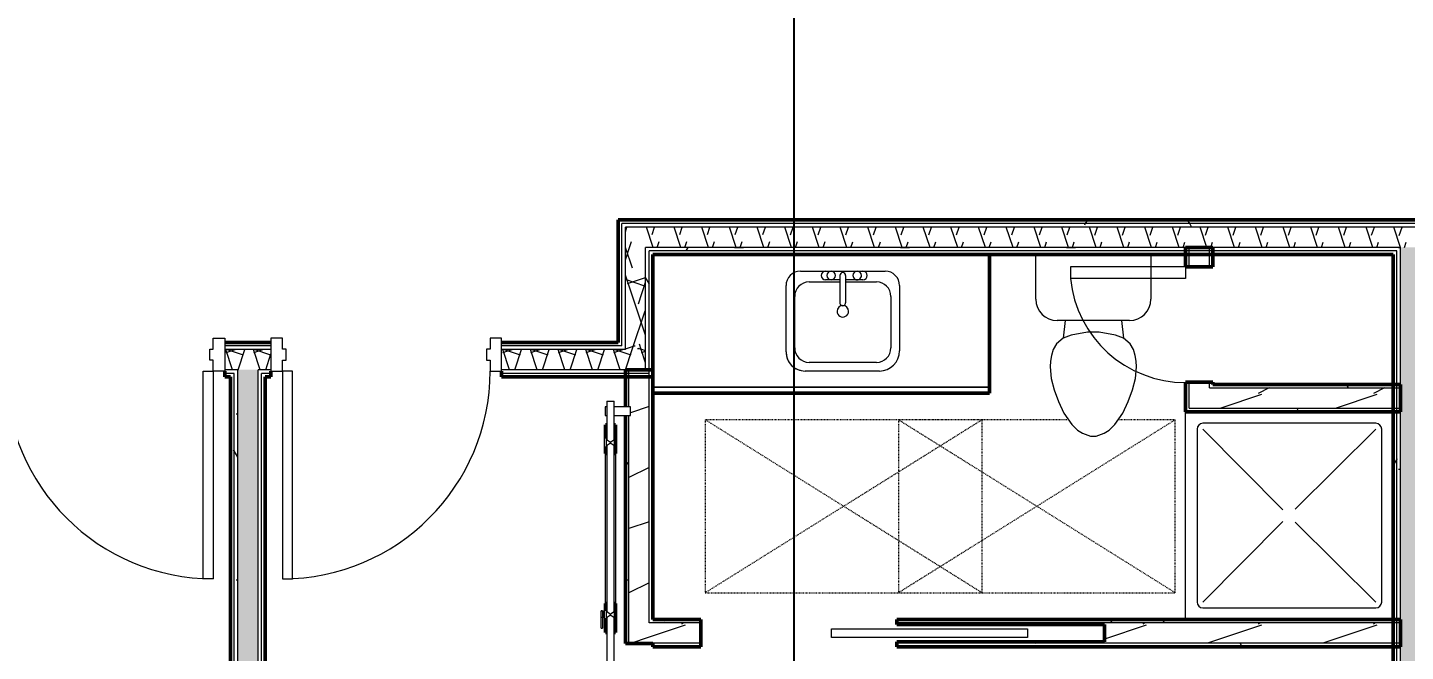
# Model space of a CAD drawing. Extents: x -4294 to -464, y 9706 to 12475.
# Drawn here: x -2752.9 to -2514, y 11574.8 to 11683 of the extents above; entities that cross this region are included whole.
import ezdxf

# ---------------------------------------------------------------- set-up
doc = ezdxf.new("R2010")
doc.units = 0
doc.linetypes.add('Dash', pattern=[0.25, 0.125, -0.125])
for name, color, linetype, lineweight in [('0-1', 7, 'Continuous', 5), ('0-2', 50, 'Continuous', 13), ('A-DOOR', 31, 'Continuous', 13), ('A-DOOR-1', 7, 'Continuous', 9), ('A-DOOR-2', 90, 'Continuous', 20), ('A-DOOR-3', 50, 'Continuous', 13), ('A-DOOR-4', 250, 'Continuous', 50), ('A-DOOR-5', 31, 'Continuous', 20), ('A-DOOR-6', 31, 'Continuous', 9), ('A-DOOR-FRAM', 31, 'Continuous', 20), ('A-GENM-HDLN-1', 7, 'Dash', 9), ('A-WALL', 113, 'Continuous', 13), ('A-WALL-2', 250, 'Continuous', 50), ('A-WALL-3', 50, 'Continuous', 13), ('A-WALL-PATT-1', 7, 'Continuous', 9), ('A-WALL-PATT-2', 8, 'Continuous', 9), ('A-WALL-PATT-5', 111, 'Continuous', 9), ('I-WALL-1', 2, 'Continuous', 50), ('P-SANR-FIXT-1', 7, 'Continuous', 9), ('Q-CASE-1', 250, 'Continuous', 50), ('Q-CASE-2', 7, 'Continuous', 9)]:
    doc.layers.add(name, color=color, linetype=linetype, lineweight=lineweight)
doc.styles.add('Century Gothic_B', font='Gothicb.ttf', dxfattribs={"height": 11.25})
doc.dimstyles.new('OD__1__Tol__', dxfattribs={"dimscale": 12, "dimtxt": 11.746893, "dimasz": 1.25, "dimexe": 0.9375, "dimexo": 0.625, "dimgap": 0.15625, "dimtad": 1, "dimdec": 0, "dimzin": 3, "dimdsep": 46, "dimlunit": 4, "dimtxsty": 'Century Gothic_B', "dimblk1": 'OBLIQUE', "dimblk2": 'OBLIQUE', "dimsah": 1, "dimcen": 0.09, "dimdle": 0.9375, "dimazin": 0, "dimtfac": 1, "dimtdec": 4, "dimtix": 1, "dimtmove": 0, "dimatfit": 3, "dimfxl": 1, "dimtvp": 1, "dimtfill": 1, "dimfrac": 2, "dimtolj": 1, "dimtzin": 0, "dimarcsym": 2})
pattern_1 = [(0, (0, 0), (38.4, 9.6), [1.584, -27.216, 1.584, -27.216, -153.6]), (0, (0, 0), (38.4, 9.6), [-57.6, 1.584, -56.016, 1.584, -27.216, -67.2]), (0, (0, 0), (38.4, 9.6), [-144, 1.584, -17.616, 1.584, -46.416]), (120, (14.4, 4.8), (-27.513844, 28.4553755), [1.584, -27.216, 1.584, -27.216, -153.6]), (120, (14.4, 4.8), (-27.513844, 28.4553755), [-57.6, 1.584, -56.016, 1.584, -27.216, -67.2]), (120, (14.4, 4.8), (-27.513844, 28.4553755), [-144, 1.584, -17.616, 1.584, -46.416]), (240, (19.2, 24), (-10.886156, -38.0553755), [1.584, -27.216, 1.584, -27.216, -153.6]), (240, (19.2, 24), (-10.886156, -38.0553755), [-57.6, 1.584, -56.016, 1.584, -27.216, -67.2]), (240, (19.2, 24), (-10.886156, -38.0553755), [-144, 1.584, -17.616, 1.584, -46.416])]
pattern_2 = [(216.87, (7.997, 19.992), (59.9755286, 39.9843071), [9.996, -89.964]), (206.565, (19.992, 13.994), (-19.991807, -19.992219), [22.352, -22.352]), (198.435, (19.992, 3.998), (-39.983821, -19.991955), [12.644, -50.576])]
pattern_3 = [(161.57, (0.6, 0.6), (-4.80033747, -0.00041462), [0, -34.152, 3.792, 0]), (18.43, (-0.6, 0.6), (-4.80033747, 0.00041462), [0, -34.152, 3.792, 0]), (108.43, (0.6, 0.6), (2.39913218, -12.00105099), [11.382, -26.562]), (71.57, (-0.6, 0.6), (2.39913218, 12.00105099), [11.382, -26.562])]

# ---------------------------------------------------------------- blocks, each defined once
blk = doc.blocks.new('Pocket_Door_2385 - 34_ x 80_-1722096-FLOOR PLAN - 2ND FLOOR')
at = {"layer": 'A-DOOR-2'}
for p, q in [((-39.67, -0.75), (-39.67, 0.75)), ((-39.67, 0.75), (-5.67, 0.75)), ((-5.67, 0.75), (-5.67, -0.75)), ((-5.67, -0.75), (-39.67, -0.75))]:
    blk.add_line(p, q, dxfattribs=at)
blk = doc.blocks.new('M_Sink Vanity-Square - 500 x 440mm-1372835-FLOOR PLAN - 2ND FLOOR')
at = {"layer": 'P-SANR-FIXT-1'}
for p, q in [((-5.72, 10.23), (7.14, 10.23)), ((-5.72, 10.23), (7.14, 10.23)), ((-5.22, 8.73), (6.46, 8.73)), ((-9.22, -4.59), (-9.22, 6.73)), ((-9.22, -4.59), (-9.22, 6.73)), ((-7.72, -2.72), (-7.72, 6.23)), ((8.96, 6.23), (8.96, -2.72)), ((10.46, 6.91), (10.46, -4.59)), ((10.46, 6.91), (10.46, -4.59)), ((0.12, -6.33), (0.12, -1.59)), ((1.12, -6.33), (1.12, -1.59)), ((7.96, -7.09), (-6.72, -7.09)), ((7.96, -7.09), (-6.72, -7.09)), ((0.12, -5.22), (-5.22, -5.22)), ((-2.88, -5.59), (0.12, -5.59)), ((3.62, -7.09), (-2.88, -7.09)), ((6.46, -5.22), (1.12, -5.22)), ((1.12, -5.59), (3.62, -5.59))]:
    blk.add_line(p, q, dxfattribs=at)
for centre, radius, start, end in [((-5.72, 6.73), 3.5, 90, 180), ((-5.72, 6.73), 3.5, 90, 180), ((7.14, 6.91), 3.32, 0, 90), ((7.14, 6.91), 3.32, 360, 90), ((-5.22, 6.23), 2.5, 90, 180), ((6.46, 6.23), 2.5, 360, 90), ((0.62, -0.13), 1, 360, 180), ((0.62, -0.13), 1, 180, 0), ((0.62, -1.59), 0.5, 360, 180), ((-6.72, -4.59), 2.5, 180, 270), ((-6.72, -4.59), 2.5, 180, 270), ((-5.22, -2.72), 2.5, 180, 270), ((6.46, -2.72), 2.5, 270, 360), ((7.96, -4.59), 2.5, 270, 0), ((7.96, -4.59), 2.5, 270, 0), ((-2.88, -6.34), 0.75, 90, 270), ((-1.88, -6.34), 0.75, 360, 180), ((-1.88, -6.34), 0.75, 180, 0), ((0.62, -6.33), 0.5, 180, 0), ((2.62, -6.34), 0.75, 0, 180), ((2.62, -6.34), 0.75, 180, 0), ((3.62, -6.34), 0.75, 270, 90)]:
    blk.add_arc(centre, radius, start, end, dxfattribs=at)
blk = doc.blocks.new('Toilet-Domestic-3D - Toilet-Domestic-3D-1352612-FLOOR PLAN - 2ND FLOOR')
at = {"layer": 'P-SANR-FIXT-1'}
for p, q in [((-9.98, 11.75), (-9.98, 19.48)), ((9.98, 19.48), (9.98, 11.75)), ((6.25, 8.02), (-6.25, 8.02)), ((-4.86, 8.02), (-5.21, 5)), ((4.86, 8.02), (5.21, 5)), ((-5.21, 5), (-6.4, 4)), ((-3.84, 5.5), (-5.21, 5)), ((-1, 6), (-3.84, 5.5)), ((1, 6), (-1, 6)), ((3.84, 5.5), (1, 6)), ((5.21, 5), (3.84, 5.5)), ((6.4, 4), (5.21, 5)), ((-6.97, 3), (-7.24, 2)), ((-6.4, 4), (-6.97, 3)), ((6.97, 3), (6.4, 4)), ((7.24, 2), (6.97, 3)), ((-7.41, 1), (-7.5, 0)), ((-7.24, 2), (-7.41, 1)), ((7.41, 1), (7.24, 2)), ((7.5, 0), (7.41, 1)), ((-7.5, 0), (-7.33, -1.99)), ((-7.33, -1.99), (-6.79, -4)), ((6.79, -4), (7.33, -1.99)), ((7.33, -1.99), (7.5, 0)), ((-6.79, -4), (-6.06, -6)), ((6.06, -6), (6.79, -4)), ((-6.06, -6), (-5.13, -8)), ((5.13, -8), (6.06, -6)), ((-5.13, -8), (-3.74, -10)), ((3.74, -10), (5.13, -8)), ((-3.74, -10), (-2.74, -11)), ((-2.74, -11), (-1.87, -11.5)), ((-1.87, -11.5), (-0.5, -12)), ((0.5, -12), (1.87, -11.5)), ((1.87, -11.5), (2.74, -11)), ((2.74, -11), (3.74, -10)), ((-0.5, -12), (0.5, -12))]:
    blk.add_line(p, q, dxfattribs=at)
for centre, start, end in [((-6.25, 11.75), 180, 270), ((6.25, 11.75), 270, 360)]:
    blk.add_arc(centre, 3.73, start, end, dxfattribs=at)
blk = doc.blocks.new('OD_CW_Base Cabinet - OD_CW_Base Cabinet-V75-FLOOR PLAN - 2ND FLOOR')
at = {"layer": 'Q-CASE-1'}
for p, q in [((59.14, 0), (59.14, 24)), ((0.74, 0), (59.14, 0))]:
    blk.add_line(p, q, dxfattribs=at)
at = {"layer": 'Q-CASE-2'}
for p, q in [((59.14, 24), (59.14, 1)), ((0.74, 1), (59.14, 1)), ((59.14, 1), (0.74, 1)), ((59.14, 0), (0.74, 0)), ((59.14, 1), (59.14, 0))]:
    blk.add_line(p, q, dxfattribs=at)
blk = doc.blocks.new('Shower Base-3D - 36_ x 36_-V46-FLOOR PLAN - 2ND FLOOR')
at = {"layer": 'P-SANR-FIXT-1'}
for p, q in [((-18, -18), (-18, 18)), ((-16, 15), (-16, -15)), ((15, 16), (-15, 16)), ((-1.13, 0.98), (-15, 15)), ((1.01, 1.11), (15, 15)), ((16, -15), (16, 15)), ((-1.12, -1), (-15, -15)), ((0.97, -1.14), (15, -15)), ((-15, -16), (15, -16))]:
    blk.add_line(p, q, dxfattribs=at)
for centre, start, end in [((-15, 15), 90, 180), ((15, 15), 360, 90), ((-15, -15), 180, 270), ((15, -15), 270, 0)]:
    blk.add_arc(centre, 1, start, end, dxfattribs=at)
blk = doc.blocks.new('Interior_barn_door_18732 - Interior_barn_door_18732-1655839-FLOOR PLAN - 2ND FLOOR')
at = {"layer": 'A-DOOR-1'}
for p, q in [((-23.69, -6), (-23.69, -6.07)), ((-23.44, -6.07), (-23.69, -6.07)), ((-23.69, -6.07), (-23.62, -6.07)), ((-23.63, -6.32), (-23.63, -6.57)), ((-23.59, -6.32), (-23.59, -6.57)), ((-23.56, -6.32), (-22.49, -6.32)), ((-22.49, -6.57), (-23.56, -6.57)), ((-22.69, -6.07), (-23.44, -6.07)), ((-23.32, -6.07), (-23.32, -6.32)), ((-23.32, -6.07), (-23.32, -6.32)), ((-22.82, -6.32), (-22.82, -6.07)), ((-22.82, -6.32), (-22.82, -6.07)), ((-22.44, -6.07), (-22.69, -6.07)), ((-22.51, -6.07), (-22.44, -6.07)), ((-22.49, -6.32), (-22.49, -6.57)), ((-22.44, -6.07), (-22.44, -6)), ((-20.62, -6.57), (-20.62, -6.32))]:
    blk.add_line(p, q, dxfattribs=at)
for points in [[(-23.63, -6.32), (-23.62, -6.32), (-23.6, -6.32), (-23.58, -6.32)], [(-23.58, -6.57), (-23.6, -6.57), (-23.62, -6.57), (-23.63, -6.57)]]:
    blk.add_open_spline(points, degree=3, dxfattribs=at)
for points, knots in [([(-22.49, -6.32), (-22.05, -6.32), (-21.63, -6.32), (-21.29, -6.32), (-20.97, -6.32), (-20.65, -6.32), (-20.61, -6.32), (-20.63, -6.32), (-20.63, -6.32)], [-0.722227, -0.722227, -0.722227, -0.722227, -0.6854273, -0.6485379, -0.6054888, -0.5563887, -0.4969616, -0.4885654, -0.4885654, -0.4885654, -0.4885654]), ([(-20.63, -6.57), (-20.63, -6.57), (-20.61, -6.57), (-20.65, -6.57), (-20.97, -6.57), (-21.29, -6.57), (-21.63, -6.57), (-22.05, -6.57), (-22.49, -6.57)], [0.4885654, 0.4885654, 0.4885654, 0.4885654, 0.4969616, 0.5563887, 0.6054888, 0.6485379, 0.6854273, 0.722227, 0.722227, 0.722227, 0.722227])]:
    blk.add_open_spline(points, degree=3, knots=knots, dxfattribs=at)
at = {"layer": 'A-DOOR-3'}
for p, q in [((-57.5, -1.47), (-59, -1.47)), ((-59, -1.47), (-59, -4.32)), ((-57.5, -4.32), (-57.5, -1.47)), ((20, -1.47), (18.5, -1.47)), ((18.5, -1.47), (18.5, -4.32)), ((20, -4.32), (20, -1.47)), ((-53.24, -4.32), (-60, -4.32)), ((-60, -4.95), (-60, -4.32)), ((-53.29, -4.23), (-52.82, -4.98)), ((-53.29, -4.23), (-52.79, -4.23)), ((-52.79, -4.23), (-52.29, -4.23)), ((-52.76, -4.98), (-52.29, -4.23)), ((-23.44, -4.32), (-52.35, -4.32)), ((-50.9, -4.07), (-24.9, -4.07)), ((-23.5, -4.23), (-23.03, -4.98)), ((-23.5, -4.23), (-23, -4.23)), ((-23, -4.23), (-22.5, -4.23)), ((-22.97, -4.98), (-22.5, -4.23)), ((21, -4.32), (-22.56, -4.32)), ((21, -4.32), (21, -4.95)), ((-60, -5.57), (-60, -4.95)), ((-60, -5.57), (-53.23, -5.57)), ((-59, -5.57), (-59, -5.85)), ((-59, -5.85), (-57.5, -5.85)), ((-57.5, -5.85), (-57.5, -5.57)), ((-53.56, -5.67), (-53.56, -6)), ((-52.06, -5.67), (-53.56, -5.67)), ((-52.06, -6), (-53.56, -6)), ((-52.82, -4.92), (-53.29, -5.67)), ((-52.29, -5.67), (-52.76, -4.92)), ((-52.35, -5.57), (-23.44, -5.57)), ((-52.06, -6), (-52.06, -5.67)), ((-24.9, -5.82), (-50.9, -5.82)), ((-23.73, -6), (-23.73, -5.67)), ((-22.23, -5.67), (-23.73, -5.67)), ((-22.23, -6), (-23.73, -6)), ((-23.03, -4.92), (-23.5, -5.67)), ((-22.5, -5.67), (-22.97, -4.92)), ((-22.56, -5.57), (21, -5.57)), ((-22.23, -5.67), (-22.23, -6)), ((18.5, -5.57), (18.5, -5.85)), ((18.5, -5.85), (20, -5.85)), ((20, -5.85), (20, -5.57)), ((21, -4.95), (21, -5.57))]:
    blk.add_line(p, q, dxfattribs=at)
at = {"layer": 'A-DOOR-4'}
for p, q in [((-50.9, -4.07), (-55.9, -4.07)), ((-55.9, -4.07), (-55.9, -4.32)), ((-50.9, -4.33), (-50.9, -4.07)), ((-19.9, -4.07), (-24.9, -4.07)), ((-24.9, -4.07), (-24.9, -4.33)), ((-19.9, -4.34), (-19.9, -4.07)), ((-55.9, -5.57), (-55.9, -5.82)), ((-55.9, -5.82), (-53.56, -5.82)), ((-52.06, -5.82), (-50.9, -5.82)), ((-50.9, -5.82), (-50.9, -5.57)), ((-24.9, -5.57), (-24.9, -5.82)), ((-24.9, -5.82), (-23.73, -5.82)), ((-22.23, -5.82), (-19.9, -5.82)), ((-19.9, -5.82), (-19.9, -5.55))]:
    blk.add_line(p, q, dxfattribs=at)
blk = doc.blocks.new('Single-Flush - CLOSET-1720159-FLOOR PLAN - 2ND FLOOR')
at = {"layer": 'A-DOOR-1'}
blk.add_arc((10, 2.37), 20.07, 95.7201, 180, dxfattribs=at)
at = {"layer": 'A-DOOR-2'}
for p, q in [((8, 2.37), (8, 22.34)), ((10, 22.34), (8, 22.34)), ((10, 2.37), (10, 22.34)), ((10, 2.37), (8, 2.37))]:
    blk.add_line(p, q, dxfattribs=at)
blk = doc.blocks.new('ADA Clearances - 30_x48_-V47-FLOOR PLAN - 2ND FLOOR')
at = {"layer": 'A-GENM-HDLN-1'}
for p, q in [((15, -24), (-15, 24)), ((-15, -24), (15, 24)), ((15, 24), (-15, 24)), ((-15, 24), (-15, 14.12)), ((15, -24), (15, 24)), ((-15, 5.48), (-15, -24)), ((-15, -24), (15, -24))]:
    blk.add_line(p, q, dxfattribs=at)
blk = doc.blocks.new('ADA Clearances - 30_x48_-V14-FLOOR PLAN - 2ND FLOOR')
at = {"layer": 'A-GENM-HDLN-1'}
for p, q in [((15, -24), (-15, 24)), ((-15, -24), (15, 24)), ((15, 24), (-15, 24)), ((-15, 24), (-15, -24)), ((15, -24), (15, 24)), ((-15, -24), (15, -24))]:
    blk.add_line(p, q, dxfattribs=at)
blk = doc.blocks.new('CTR - 1st Phase - Unit Layouts_rvt-1-FLOOR PLAN - 2ND FLOOR')
at = {"layer": 'A-WALL-PATT-1'}
h = blk.add_hatch(dxfattribs=at)
h.set_pattern_fill('FP_1', color=256, style=0, pattern_type=2)
h.set_pattern_definition(pattern_1)
h.paths.add_polyline_path([(-2648.65, 11536.77), (-2648.65, 11538.19), (-2649.27, 11538.19), (-2649.27, 11536.77)], flags=0)
h.paths.add_polyline_path([(-2648.74, 11539.69), (-2648.65, 11539.69), (-2648.65, 11540.19), (-2649.27, 11540.19), (-2649.27, 11539.69)], flags=0)
h.paths.add_polyline_path([(-2649.27, 11576.19), (-2648.65, 11576.19), (-2648.65, 11615.69), (-2649.27, 11615.69), (-2649.27, 11579.73)], flags=0)
h.paths.add_polyline_path([(-2648.65, 11617.19), (-2648.65, 11623.64), (-2649.27, 11623.64), (-2649.27, 11617.19), (-2648.73, 11617.19)], flags=0)
h = blk.add_hatch(dxfattribs=at)
h.set_pattern_fill('FP_1', color=256, style=0, pattern_type=2)
h.set_pattern_definition(pattern_1)
h.paths.add_polyline_path([(-2645.15, 11536.77), (-2644.52, 11536.77), (-2644.52, 11540.19), (-2645.15, 11540.19), (-2645.15, 11536.88)], flags=0)
h.paths.add_polyline_path([(-2645.15, 11579.73), (-2644.52, 11579.73), (-2644.52, 11623.64), (-2645.15, 11623.64), (-2645.15, 11616.04)], flags=0)
h = blk.add_hatch(dxfattribs=at)
h.set_pattern_fill('FP_1', color=256, style=0, pattern_type=2)
h.set_pattern_definition(pattern_1)
h.paths.add_polyline_path([(-2540.14, 11620.48), (-2516.12, 11620.5), (-2516.12, 11621.1), (-2548, 11621.1), (-2548, 11620.48)], flags=0)
h = blk.add_hatch(dxfattribs=at)
h.set_pattern_fill('FP_1', color=256, style=0, pattern_type=2)
h.set_pattern_definition(pattern_1)
h.paths.add_polyline_path([(-2540.14, 11616.35), (-2516.12, 11616.37), (-2516.12, 11616.98), (-2552.12, 11616.98), (-2552.12, 11616.35), (-2548, 11616.35)], flags=0)
h = blk.add_hatch(dxfattribs=at)
h.set_pattern_fill('FP_1', color=256, style=0, pattern_type=2)
h.set_pattern_definition(pattern_1)
h.paths.add_polyline_path([(-2644.52, 11579.73), (-2636.2, 11579.73), (-2636.2, 11580.35), (-2644.52, 11580.35)], flags=0)
h.paths.add_polyline_path([(-2558.75, 11579.73), (-2516.12, 11579.73), (-2516.12, 11580.35), (-2602.2, 11580.35), (-2602.2, 11579.73), (-2566.2, 11579.73)], flags=0)
h = blk.add_hatch(dxfattribs=at)
h.set_pattern_fill('FP_1', color=256, style=0, pattern_type=2)
h.set_pattern_definition(pattern_1)
h.paths.add_polyline_path([(-2517.6, 11575.6), (-2516.12, 11575.6), (-2516.12, 11576.23), (-2602.2, 11576.23), (-2602.2, 11575.6), (-2535.6, 11575.6)], flags=0)
h.paths.add_polyline_path([(-2636.2, 11575.6), (-2636.2, 11576.23), (-2644.52, 11576.19), (-2644.52, 11575.6), (-2636.32, 11575.6)], flags=0)
at = {"layer": 'A-WALL-PATT-2'}
h = blk.add_hatch(dxfattribs=at)
h.set_pattern_fill('FP_2', color=256, style=0, pattern_type=2)
h.set_pattern_definition(pattern_2)
h.paths.add_polyline_path([(-2551.5, 11620.48), (-2548, 11620.48), (-2548, 11621.48), (-2551.5, 11621.48), (-2551.5, 11621.1)], flags=0)
h.paths.add_polyline_path([(-2551.08, 11641.48), (-2548, 11641.48), (-2548, 11643.61), (-2551.5, 11643.61), (-2551.5, 11641.48)], flags=0)
h = blk.add_hatch(dxfattribs=at)
h.set_pattern_fill('FP_2', color=256, style=0, pattern_type=2)
h.set_pattern_definition(pattern_2)
h.paths.add_polyline_path([(-2648.65, 11536.14), (-2645.15, 11536.14), (-2645.15, 11540.19), (-2648.65, 11540.19), (-2648.65, 11539.69), (-2648.37, 11539.69), (-2648.37, 11538.19), (-2648.65, 11538.19), (-2648.65, 11536.77)], flags=0)
h.paths.add_polyline_path([(-2648.65, 11576.19), (-2645.15, 11576.23), (-2645.15, 11623.64), (-2648.65, 11623.64), (-2648.65, 11617.19), (-2648.37, 11617.19), (-2648.37, 11615.69), (-2648.65, 11615.69)], flags=0)
h = blk.add_hatch(dxfattribs=at)
h.set_pattern_fill('FP_2', color=256, style=0, pattern_type=2)
h.set_pattern_definition(pattern_2)
h.paths.add_polyline_path([(-2516.12, 11616.98), (-2516.12, 11620.48), (-2551.5, 11620.48), (-2551.5, 11616.98), (-2540.14, 11616.98)], flags=0)
h = blk.add_hatch(dxfattribs=at)
h.set_pattern_fill('FP_2', color=256, style=0, pattern_type=2)
h.set_pattern_definition(pattern_2)
h.paths.add_polyline_path([(-2645.15, 11576.19), (-2636.2, 11576.23), (-2636.2, 11579.73), (-2645.15, 11579.73), (-2645.15, 11576.23)], flags=0)
h.paths.add_polyline_path([(-2559.19, 11576.23), (-2516.12, 11576.23), (-2516.12, 11579.73), (-2602.2, 11579.73), (-2602.2, 11579.48), (-2566.2, 11579.48), (-2566.2, 11576.48), (-2602.2, 11576.48), (-2602.2, 11576.23), (-2566.2, 11576.23)], flags=0)
at = {"layer": 'A-WALL-2'}
for p, q in [((-2552.12, 11644.86), (-2552.12, 11641.48)), ((-2547.37, 11644.86), (-2552.12, 11644.86)), ((-2547.37, 11641.48), (-2547.37, 11644.86)), ((-2552.12, 11641.48), (-2547.37, 11641.48)), ((-2649.27, 11623.64), (-2649.27, 11617.19)), ((-2644.52, 11623.64), (-2649.27, 11623.64)), ((-2644.52, 11580.35), (-2644.52, 11623.64)), ((-2552.12, 11621.48), (-2552.12, 11621.1)), ((-2547.37, 11621.48), (-2552.12, 11621.48)), ((-2552.12, 11621.1), (-2552.12, 11616.98)), ((-2547.37, 11621.1), (-2547.37, 11621.48)), ((-2514.87, 11621.1), (-2547.37, 11621.1)), ((-2514.87, 11616.35), (-2514.87, 11621.1)), ((-2649.27, 11615.69), (-2649.27, 11576.19)), ((-2552.12, 11616.98), (-2552.12, 11616.35)), ((-2552.12, 11616.35), (-2514.87, 11616.35)), ((-2636.2, 11580.35), (-2644.52, 11580.35)), ((-2636.2, 11575.6), (-2636.2, 11580.35)), ((-2514.87, 11580.35), (-2602.2, 11580.35)), ((-2602.2, 11580.35), (-2602.2, 11579.48)), ((-2602.2, 11579.48), (-2566.2, 11579.48)), ((-2566.2, 11579.48), (-2566.2, 11576.48)), ((-2514.87, 11575.6), (-2514.87, 11580.35)), ((-2649.27, 11576.19), (-2644.52, 11576.19)), ((-2644.52, 11576.19), (-2644.52, 11575.6)), ((-2644.52, 11575.6), (-2636.2, 11575.6)), ((-2566.2, 11576.48), (-2602.2, 11576.48)), ((-2602.2, 11576.48), (-2602.2, 11575.6)), ((-2602.2, 11575.6), (-2514.87, 11575.6))]:
    blk.add_line(p, q, dxfattribs=at)
at = {"layer": 'A-WALL-3'}
for p, q in [((-2551.5, 11641.48), (-2551.5, 11644.86)), ((-2548, 11641.48), (-2548, 11644.86)), ((-2648.65, 11617.19), (-2648.65, 11623.64)), ((-2645.15, 11579.73), (-2645.15, 11623.64)), ((-2551.5, 11621.1), (-2551.5, 11621.48)), ((-2551.5, 11620.48), (-2551.5, 11621.1)), ((-2551.5, 11616.98), (-2551.5, 11620.48)), ((-2548, 11621.1), (-2548, 11621.48)), ((-2548, 11620.48), (-2548, 11621.1)), ((-2548, 11620.48), (-2514.87, 11620.48)), ((-2648.65, 11576.19), (-2648.65, 11615.69)), ((-2551.5, 11616.98), (-2514.87, 11616.98)), ((-2644.52, 11579.73), (-2645.15, 11579.73)), ((-2636.2, 11579.73), (-2644.52, 11579.73)), ((-2514.87, 11579.73), (-2602.2, 11579.73)), ((-2636.2, 11576.23), (-2644.52, 11576.23)), ((-2644.52, 11576.23), (-2644.52, 11576.19)), ((-2514.87, 11576.23), (-2602.2, 11576.23))]:
    blk.add_line(p, q, dxfattribs=at)
at = {"layer": '0-2'}
for name, p in [('OD_CW_Base Cabinet - OD_CW_Base Cabinet-V75-FLOOR PLAN - 2ND FLOOR', (-2645.26, 11619.61)), ('Toilet-Domestic-3D - Toilet-Domestic-3D-1352612-FLOOR PLAN - 2ND FLOOR', (-2568.12, 11624.14)), ('Shower Base-3D - 36_ x 36_-V46-FLOOR PLAN - 2ND FLOOR', (-2534.12, 11598.35))]:
    blk.add_blockref(name, p, dxfattribs=at)
for name, p, rotation in [('Single-Flush - CLOSET-1720159-FLOOR PLAN - 2ND FLOOR', (-2549.75, 11631.48), 89.99999999998904), ('M_Sink Vanity-Square - 500 x 440mm-1372835-FLOOR PLAN - 2ND FLOOR', (-2610.95, 11633.65), 180), ('Interior_barn_door_18732 - Interior_barn_door_18732-1655839-FLOOR PLAN - 2ND FLOOR', (-2646.9, 11558.19), 270.0000000000049), ('ADA Clearances - 30_x48_-V14-FLOOR PLAN - 2ND FLOOR', (-2611.42, 11599.98), 269.9999999999969), ('ADA Clearances - 30_x48_-V47-FLOOR PLAN - 2ND FLOOR', (-2577.92, 11599.98), 269.9999999999969), ('Pocket_Door_2385 - 34_ x 80_-1722096-FLOOR PLAN - 2ND FLOOR', (-2619.2, 11577.98), 180)]:
    blk.add_blockref(name, p, dxfattribs=dict(at, rotation=rotation))
blk = doc.blocks.new('HOLLOW METAL - UNIT DOOR-1759144-FLOOR PLAN - 2ND FLOOR')
at = {"layer": 'A-DOOR-5'}
for p, q in [((18, 38.25), (16.25, 38.25)), ((16.25, 38.25), (16.25, 2.25)), ((18, 2.25), (18, 38.25)), ((16.25, 2.25), (18, 2.25))]:
    blk.add_line(p, q, dxfattribs=at)
at = {"layer": 'A-DOOR-6'}
blk.add_arc((18, 2.25), 36, 90, 180, dxfattribs=at)
at = {"layer": 'A-DOOR-FRAM'}
for p, q in [((-18, 2.25), (-20, 2.25)), ((-20, 2.25), (-20, -3.5)), ((-18, 0.3125), (-18, 2.25)), ((-17.375, 0.3125), (-18, 0.3125)), ((-17.375, -1.5625), (-17.375, 0.3125)), ((18, 0.3125), (17.375, 0.3125)), ((17.375, 0.3125), (17.375, -1.5625)), ((18, 2.25), (18, 0.3125)), ((20, 2.25), (18, 2.25)), ((20, -3.5), (20, 2.25)), ((-18, -3.5), (-18, -1.5625)), ((-18, -1.5625), (-17.375, -1.5625)), ((17.375, -1.5625), (18, -1.5625)), ((18, -1.5625), (18, -3.5)), ((-20, -3.5), (-18, -3.5)), ((18, -3.5), (20, -3.5))]:
    blk.add_line(p, q, dxfattribs=at)
blk = doc.blocks.new('HOLLOW METAL - UNIT DOOR-1758958-FLOOR PLAN - 2ND FLOOR')
at = {"layer": 'A-DOOR-5'}
for p, q in [((16.25, -2.25), (18, -2.25)), ((16.25, -38.25), (16.25, -2.25)), ((18, -2.25), (18, -38.25)), ((18, -38.25), (16.25, -38.25))]:
    blk.add_line(p, q, dxfattribs=at)
at = {"layer": 'A-DOOR-6'}
blk.add_arc((18, -2.25), 36, 180, 270, dxfattribs=at)
at = {"layer": 'A-DOOR-FRAM'}
for p, q in [((-20, 3.5), (-18, 3.5)), ((-20, -2.25), (-20, 3.5)), ((-18, 3.5), (-18, 1.5625)), ((18, 3.5), (20, 3.5)), ((18, 1.5625), (18, 3.5)), ((20, 3.5), (20, -2.25)), ((-18, 1.5625), (-17.375, 1.5625)), ((-17.375, 1.5625), (-17.375, -0.3125)), ((17.375, 1.5625), (18, 1.5625)), ((17.375, -0.3125), (17.375, 1.5625)), ((-18, -2.25), (-20, -2.25)), ((-18, -0.3125), (-18, -2.25)), ((-17.375, -0.3125), (-18, -0.3125)), ((18, -0.3125), (17.375, -0.3125)), ((18, -2.25), (18, -0.3125)), ((20, -2.25), (18, -2.25))]:
    blk.add_line(p, q, dxfattribs=at)
blk = doc.blocks.new('_Oblique')
at = {"color": 0, "linetype": 'ByBlock', "lineweight": -2}
blk.add_line((-0.5, -0.5), (0.5, 0.5), dxfattribs=at)
blk = doc.blocks.new('*D384')
at = {"color": 0, "lineweight": -2}
for p, q in [((-2620, 10370.89), (-2620, 12098.44)), ((-2627.42, 12087.19), (-2608.75, 12087.19)), ((-2627.42, 10382.14), (-2608.75, 10382.14))]:
    blk.add_line(p, q, dxfattribs=at)
at = {"layer": 'Defpoints', "color": 0}
for p in [(-2634.92, 12087.19), (-2620, 12087.19), (-2634.92, 10382.14)]:
    blk.add_point(p, dxfattribs=at)
at = {"color": 0, "lineweight": -2, "xscale": 15, "yscale": 15, "zscale": 15}
for p, rotation in [((-2620, 12087.19), 90), ((-2620, 10382.14), 270)]:
    blk.add_blockref('_Oblique', p, dxfattribs=dict(at, rotation=rotation))
at = {"color": 0, "insert": (-2630.45, 11234.66), "char_height": 11.25, "attachment_point": 5, "rotation": 90, "style": 'Century Gothic_B', "bg_fill": 3, "box_fill_scale": 1.25, "bg_fill_color": 257, "bg_fill_transparency": 0}
blk.add_mtext('\\A1;142\'-1" [43308]', dxfattribs=at)

msp = doc.modelspace()

# ---------------------------------------------------------------- hatches: boundary and pattern name
at = {"layer": 'A-WALL-PATT-5'}
h = msp.add_hatch(dxfattribs=at)
h.set_pattern_fill('FP_1', color=256, style=0, pattern_type=2)
h.set_pattern_definition(pattern_1)
h.paths.add_polyline_path([(-2650.5237, 11648.9894), (-2503.3499, 11648.9894), (-2503.9749, 11649.6144), (-2650.5237, 11649.6144)], flags=0)
h = msp.add_hatch(dxfattribs=at)
h.set_pattern_fill('FP_1', color=256, style=0, pattern_type=2)
h.set_pattern_definition(pattern_1)
h.paths.add_polyline_path([(-2649.8987, 11648.3644), (-2503.6088, 11648.3644), (-2504.2338, 11648.9894), (-2649.8987, 11648.9894)], flags=0)
h = msp.add_hatch(dxfattribs=at)
h.set_pattern_fill('FP_41', color=256, style=0, pattern_type=2)
h.set_pattern_definition(pattern_3)
h.paths.add_polyline_path([(-2550.6593, 11644.8644), (-2500.9927, 11644.8644), (-2504.4927, 11648.3644), (-2649.2737, 11648.3644), (-2649.2737, 11644.8644), (-2567.6998, 11644.8644)], flags=0)
h = msp.add_hatch(dxfattribs=at)
h.set_pattern_fill('FP_41', color=256, style=0, pattern_type=2)
h.set_pattern_definition(pattern_3)
h.paths.add_polyline_path([(-2645.7737, 11627.1394), (-2645.7737, 11644.8644), (-2649.2737, 11644.8644), (-2649.2737, 11627.1394)], flags=0)
h = msp.add_hatch(dxfattribs=at)
h.set_pattern_fill('FP_1', color=256, style=0, pattern_type=2)
h.set_pattern_definition(pattern_1)
h.paths.add_polyline_path([(-2510.7487, 11644.2394), (-2505.3174, 11644.2394), (-2505.9424, 11644.8644), (-2511.3737, 11644.8644), (-2511.3737, 11644.2394)], flags=0)
h.paths.add_polyline_path([(-2636.3237, 11644.2394), (-2514.8737, 11644.2394), (-2514.8737, 11644.8644), (-2645.7737, 11644.8644), (-2645.7737, 11644.2394), (-2636.8186, 11644.2394)], flags=0)
h = msp.add_hatch(dxfattribs=at)
h.set_pattern_fill('FP_1', color=256, style=0, pattern_type=2)
h.set_pattern_definition(pattern_1)
h.paths.add_polyline_path([(-2645.1496, 11623.644), (-2645.1487, 11623.644), (-2645.1744, 11644.2394), (-2645.7737, 11644.2394), (-2645.7737, 11623.644)], flags=0)
h = msp.add_hatch(dxfattribs=at)
h.set_pattern_fill('FP_1', color=256, style=0, pattern_type=2)
h.set_pattern_definition(pattern_1)
h.paths.add_polyline_path([(-2506.4602, 11643.6144), (-2505.5763, 11643.6144), (-2506.2013, 11644.2394), (-2510.7487, 11644.2394), (-2510.7487, 11643.6144), (-2510.1237, 11643.6144)], flags=0)
h.paths.add_polyline_path([(-2645.1487, 11643.6144), (-2515.4987, 11643.6144), (-2515.4987, 11644.2394), (-2645.1487, 11644.2394)], flags=0)
h = msp.add_hatch(dxfattribs=at)
h.set_pattern_fill('FP_1', color=256, style=0, pattern_type=2)
h.set_pattern_definition(pattern_1)
h.paths.add_polyline_path([(-2645.1481, 11623.644), (-2644.5237, 11623.644), (-2644.5237, 11643.6144), (-2645.1487, 11643.6144), (-2645.1487, 11623.644)], flags=0)
h = msp.add_hatch(dxfattribs=at)
h.set_pattern_fill('FP_1', color=256, style=0, pattern_type=2)
h.set_pattern_definition(pattern_1)
h.paths.add_polyline_path([(-2515.4987, 11255.2644), (-2515.4987, 11449.8471), (-2516.1237, 11449.8471), (-2516.1237, 11255.2644)], flags=0)
h.paths.add_polyline_path([(-2516.1237, 11453.3471), (-2515.4987, 11453.3471), (-2515.4987, 11643.6144), (-2516.1237, 11643.6144), (-2516.1237, 11456.9721)], flags=0)
h = msp.add_hatch(dxfattribs=at)
h.set_pattern_fill('FP_1', color=256, style=0, pattern_type=2)
h.set_pattern_definition(pattern_1)
h.paths.add_polyline_path([(-2514.8737, 11255.2644), (-2514.8737, 11449.8471), (-2515.4987, 11449.8471), (-2515.4987, 11255.2644)], flags=0)
h.paths.add_polyline_path([(-2515.1925, 11453.3471), (-2514.8737, 11453.3471), (-2514.8737, 11644.2394), (-2515.4987, 11644.2394), (-2515.4987, 11453.3471)], flags=0)
h = msp.add_hatch(dxfattribs=at)
h.set_pattern_fill('FP_41', color=256, style=0, pattern_type=2)
h.set_pattern_definition(pattern_3)
h.paths.add_polyline_path([(-2511.3737, 11255.2644), (-2511.3737, 11644.8644), (-2514.8737, 11644.8644), (-2514.8737, 11255.2644), (-2512.5704, 11255.2644)], flags=0)
h = msp.add_hatch(dxfattribs=at)
h.set_pattern_fill('FP_41', color=256, style=0, pattern_type=2)
h.set_pattern_definition(pattern_3)
h.paths.add_polyline_path([(-2650.3939, 11623.6394), (-2645.7737, 11623.644), (-2645.7737, 11627.1394), (-2670.7237, 11627.1394), (-2670.7237, 11623.6394)], flags=0)
h.paths.add_polyline_path([(-2718.7237, 11623.6394), (-2710.7237, 11623.6394), (-2710.7237, 11627.1394), (-2718.7237, 11627.1394), (-2718.7237, 11625.3269)], flags=0)
h.paths.add_polyline_path([(-2758.7237, 11623.6394), (-2758.7237, 11627.1394), (-2783.6737, 11627.1394), (-2783.6646, 11623.6486), (-2760.6526, 11623.6394)], flags=0)
h = msp.add_hatch(dxfattribs=at)
h.set_pattern_fill('FP_1', color=256, style=0, pattern_type=2)
h.set_pattern_definition(pattern_1)
h.paths.add_polyline_path([(-2649.2737, 11627.1394), (-2649.2737, 11627.7644), (-2670.7237, 11627.7644), (-2670.7237, 11627.1394), (-2650.3939, 11627.1394)], flags=0)
h.paths.add_polyline_path([(-2710.7237, 11627.1394), (-2710.7237, 11627.7644), (-2718.7237, 11627.7644), (-2718.7237, 11627.1394), (-2712.9737, 11627.1394)], flags=0)
h.paths.add_polyline_path([(-2774.435, 11627.1394), (-2758.7237, 11627.1394), (-2758.7237, 11627.7644), (-2780.1737, 11627.7644), (-2780.1737, 11627.1394)], flags=0)
h = msp.add_hatch(dxfattribs=at)
h.set_pattern_fill('FP_1', color=256, style=0, pattern_type=2)
h.set_pattern_definition(pattern_1)
h.paths.add_polyline_path([(-2650.3939, 11627.7644), (-2649.8987, 11627.7644), (-2649.8987, 11628.3894), (-2670.7237, 11628.3894), (-2670.7237, 11627.7644)], flags=0)
h.paths.add_polyline_path([(-2710.7237, 11627.7644), (-2710.7237, 11628.3894), (-2718.7237, 11628.3894), (-2718.7237, 11627.7644), (-2712.9737, 11627.7644)], flags=0)
h.paths.add_polyline_path([(-2779.5487, 11627.7644), (-2758.7237, 11627.7644), (-2758.7237, 11628.3894), (-2779.5487, 11628.3894)], flags=0)
h = msp.add_hatch(dxfattribs=at)
h.set_pattern_fill('FP_1', color=256, style=0, pattern_type=2)
h.set_pattern_definition(pattern_1)
h.paths.add_polyline_path([(-2649.2737, 11623.0144), (-2649.2737, 11623.6394), (-2670.7237, 11623.6394), (-2670.7237, 11623.0144), (-2650.3939, 11623.0144)], flags=0)
h.paths.add_polyline_path([(-2711.7237, 11623.0144), (-2710.7237, 11623.0144), (-2710.7237, 11623.6394), (-2712.9737, 11623.6394), (-2712.9737, 11623.0144), (-2712.3487, 11623.0144)], flags=0)
h.paths.add_polyline_path([(-2718.3366, 11623.0144), (-2716.4737, 11623.0144), (-2716.4737, 11623.6394), (-2718.7237, 11623.6394), (-2718.7237, 11623.0144)], flags=0)
h.paths.add_polyline_path([(-2760.6526, 11623.0144), (-2758.7237, 11623.0144), (-2758.7237, 11623.6394), (-2780.1737, 11623.6394), (-2780.1737, 11623.0144), (-2774.435, 11623.0144)], flags=0)
h = msp.add_hatch(dxfattribs=at)
h.set_pattern_fill('FP_1', color=256, style=0, pattern_type=2)
h.set_pattern_definition(pattern_1)
h.paths.add_polyline_path([(-2670.7237, 11622.3894), (-2649.2737, 11622.3894), (-2649.2737, 11623.0144), (-2670.7237, 11623.0144)], flags=0)
h.paths.add_polyline_path([(-2717.7237, 11622.3894), (-2717.0987, 11622.3894), (-2717.0987, 11623.0144), (-2718.7237, 11623.0144), (-2718.7237, 11622.3894)], flags=0)
h.paths.add_polyline_path([(-2710.7237, 11622.3894), (-2710.7237, 11623.0144), (-2712.3487, 11623.0144), (-2712.3487, 11622.3894), (-2711.7237, 11622.3894)], flags=0)
h.paths.add_polyline_path([(-2760.6526, 11622.3894), (-2758.7237, 11622.3894), (-2758.7237, 11623.0144), (-2780.1737, 11623.0144), (-2780.1737, 11622.3894), (-2774.435, 11622.3894)], flags=0)
h = msp.add_hatch(dxfattribs=at)
h.set_pattern_fill('FP_1', color=256, style=0, pattern_type=2)
h.set_pattern_definition(pattern_1)
h.paths.add_polyline_path([(-2717.7237, 11255.2644), (-2717.0987, 11255.2644), (-2717.0987, 11622.3894), (-2717.7237, 11622.3894), (-2717.7237, 11256.2644)], flags=0)
h = msp.add_hatch(dxfattribs=at)
h.set_pattern_fill('FP_1', color=256, style=0, pattern_type=2)
h.set_pattern_definition(pattern_1)
h.paths.add_polyline_path([(-2717.0987, 11255.2644), (-2716.4737, 11255.2644), (-2716.4737, 11623.0144), (-2717.0987, 11623.0144), (-2717.0987, 11256.2644)], flags=0)
h = msp.add_hatch(dxfattribs=at)
h.set_pattern_fill('FP_41', color=256, style=0, pattern_type=2)
h.set_pattern_definition(pattern_3)
h.paths.add_polyline_path([(-2712.9737, 11255.2644), (-2712.9737, 11623.6394), (-2716.4737, 11623.6394), (-2716.4737, 11255.2644)], flags=0)
h = msp.add_hatch(dxfattribs=at)
h.set_pattern_fill('FP_1', color=256, style=0, pattern_type=2)
h.set_pattern_definition(pattern_1)
h.paths.add_polyline_path([(-2712.3494, 11255.6394), (-2712.3487, 11255.6394), (-2712.3487, 11623.0144), (-2712.9737, 11623.0144), (-2712.9737, 11255.6394)], flags=0)
h = msp.add_hatch(dxfattribs=at)
h.set_pattern_fill('FP_1', color=256, style=0, pattern_type=2)
h.set_pattern_definition(pattern_1)
h.paths.add_polyline_path([(-2711.7237, 11255.6394), (-2711.7237, 11622.3894), (-2712.3487, 11622.3894), (-2712.3487, 11255.6394)], flags=0)

# ---------------------------------------------------------------- linework, layer by layer
at = {"layer": 'A-WALL'}
for p, q in [((-2504.2338, 11648.9894), (-2649.8987, 11648.9894)), ((-2649.8987, 11627.7644), (-2649.8987, 11648.9894)), ((-2504.4927, 11648.3644), (-2649.2737, 11648.3644)), ((-2649.2737, 11627.1394), (-2649.2737, 11648.3644)), ((-2514.8737, 11644.8644), (-2645.7737, 11644.8644)), ((-2645.7737, 11623.6394), (-2645.7737, 11644.8644)), ((-2515.4987, 11644.2394), (-2645.1487, 11644.2394)), ((-2645.1487, 11623.0144), (-2645.1487, 11644.2394)), ((-2515.4987, 11255.2644), (-2515.4987, 11644.2394)), ((-2514.8737, 11255.2644), (-2514.8737, 11644.8644)), ((-2710.7237, 11627.7644), (-2718.7237, 11627.7644)), ((-2710.7237, 11627.1394), (-2718.7237, 11627.1394)), ((-2649.8987, 11627.7644), (-2670.7237, 11627.7644)), ((-2649.2737, 11627.1394), (-2670.7237, 11627.1394)), ((-2716.4737, 11623.6394), (-2718.7237, 11623.6394)), ((-2717.0987, 11623.0144), (-2718.7237, 11623.0144)), ((-2717.0987, 11255.2644), (-2717.0987, 11623.0144)), ((-2716.4737, 11255.2644), (-2716.4737, 11623.6394)), ((-2712.9737, 11255.2644), (-2712.9737, 11623.6394)), ((-2710.7237, 11623.6394), (-2712.9737, 11623.6394)), ((-2712.3487, 11255.2644), (-2712.3487, 11623.0144)), ((-2710.7237, 11623.0144), (-2712.3487, 11623.0144)), ((-2645.7737, 11623.6394), (-2670.7237, 11623.6394)), ((-2645.1487, 11623.0144), (-2670.7237, 11623.0144))]:
    msp.add_line(p, q, dxfattribs=at)
at = {"layer": 'I-WALL-1'}
for p, q in [((-2503.9749, 11649.6144), (-2650.5237, 11649.6144)), ((-2650.5237, 11649.6144), (-2650.5237, 11628.3894)), ((-2644.5237, 11643.6144), (-2516.1237, 11643.6144)), ((-2644.5237, 11622.3894), (-2644.5237, 11643.6144)), ((-2516.1237, 11643.6144), (-2516.1237, 11255.2644)), ((-2710.7237, 11628.3894), (-2718.7237, 11628.3894)), ((-2650.5237, 11628.3894), (-2670.7237, 11628.3894)), ((-2718.7237, 11623.3894), (-2718.7237, 11622.3894)), ((-2718.7237, 11622.3894), (-2717.7237, 11622.3894)), ((-2717.7237, 11622.3894), (-2717.7237, 11354.0089)), ((-2711.7237, 11354.0043), (-2711.7237, 11622.3894)), ((-2711.7237, 11622.3894), (-2710.7237, 11622.3894)), ((-2710.7237, 11622.3894), (-2710.7237, 11623.3894)), ((-2670.7237, 11623.3894), (-2670.7237, 11622.3894)), ((-2670.7237, 11622.3894), (-2644.5237, 11622.3894))]:
    msp.add_line(p, q, dxfattribs=at)

# ---------------------------------------------------------------- block references
at = {"layer": '0-1'}
msp.add_blockref('CTR - 1st Phase - Unit Layouts_rvt-1-FLOOR PLAN - 2ND FLOOR', (0, 0), dxfattribs=at)
at = {"layer": 'A-DOOR'}
msp.add_blockref('HOLLOW METAL - UNIT DOOR-1758958-FLOOR PLAN - 2ND FLOOR', (-2738.7237, 11625.6394), dxfattribs=at)
at = {"layer": 'A-DOOR', "rotation": 180}
msp.add_blockref('HOLLOW METAL - UNIT DOOR-1759144-FLOOR PLAN - 2ND FLOOR', (-2690.7237, 11625.6394), dxfattribs=at)

# ---------------------------------------------------------------- next in the draw order: dimensions: what is measured, and where the dimension line sits
dim = msp.add_linear_dim(base=(-2620, 12087.1894), p1=(-2634.9237, 10382.1394), p2=(-2634.9237, 12087.1894), angle=90, dimstyle='OD__1__Tol__', override={"dimpost": '<>'})
dim.commit()
dim.dimension.update_dxf_attribs({"geometry": '*D384', "text_midpoint": (-2630.4464, 11234.6644)})

doc.saveas('drawing.dxf')
